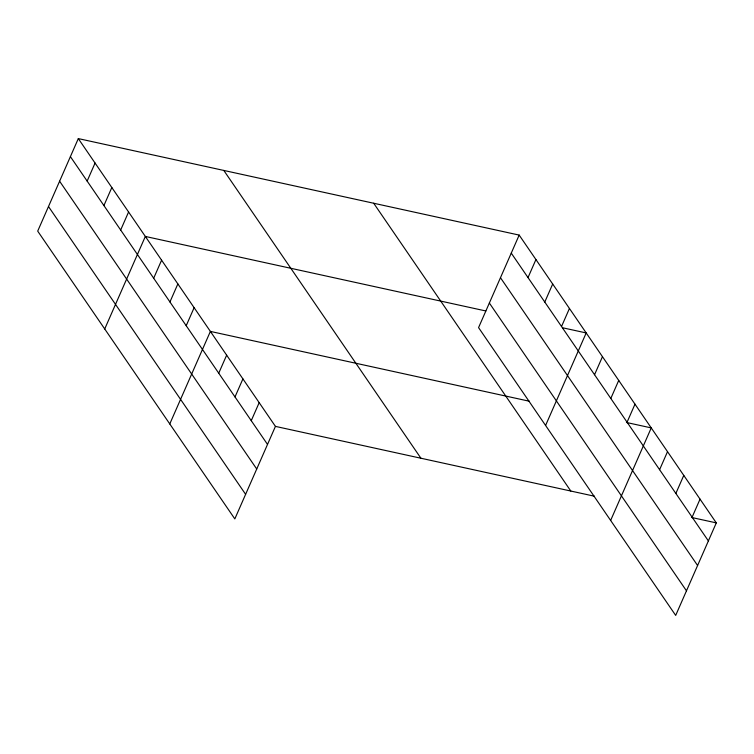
<?xml version="1.0" encoding="UTF-8"?>
<svg xmlns="http://www.w3.org/2000/svg" width="754" height="754" viewBox="0 0 754 754"><rect width="100%" height="100%" fill="white"/><g stroke="black" fill="none" stroke-linecap="round" stroke-linejoin="round"><path stroke-width="1.13" d="M78.312 138.595L37.7 231.12L234.824 518.912L275.436 426.387L78.312 138.595L519.176 235.088L716.3 522.88L675.688 615.405L478.564 327.613L519.176 235.088M87.153 181.092L95.07 163.053M103.911 205.55L111.828 187.52M120.668 230.017L128.585 211.978M104.721 328.97L145.333 236.445L485.83 310.968M153.684 278.226L161.601 260.187M169.942 301.968L177.859 283.928M186.21 325.709L194.127 307.67M169.773 423.946L210.385 331.411L529.449 401.251M218.735 373.192L226.652 355.162M234.994 396.934L242.911 378.904M251.261 420.675L259.178 402.645M528.017 277.585L535.934 259.546M544.774 302.043L552.691 284.013M561.523 326.51L569.44 308.471M545.585 425.463L586.197 332.938L562.512 327.754M594.548 374.719L602.465 356.68M610.806 398.461L618.723 380.421M627.074 422.202L634.991 404.163M610.636 520.439L651.249 427.904L626.442 422.476M659.599 469.685L667.516 451.655M675.857 493.427L683.774 475.397M692.125 517.169L700.042 499.139M275.436 426.387L594.501 496.226M691.493 517.451L716.3 522.88M511.259 253.118L708.383 540.92M500.468 277.708L697.591 565.5M489.355 303.033L686.479 590.825M373.692 203.241L570.816 491.043M223.797 170.432L420.921 458.234M70.395 156.625L267.519 444.426M59.604 181.214L256.728 469.007M48.492 206.539L245.616 494.332"/></g></svg>
